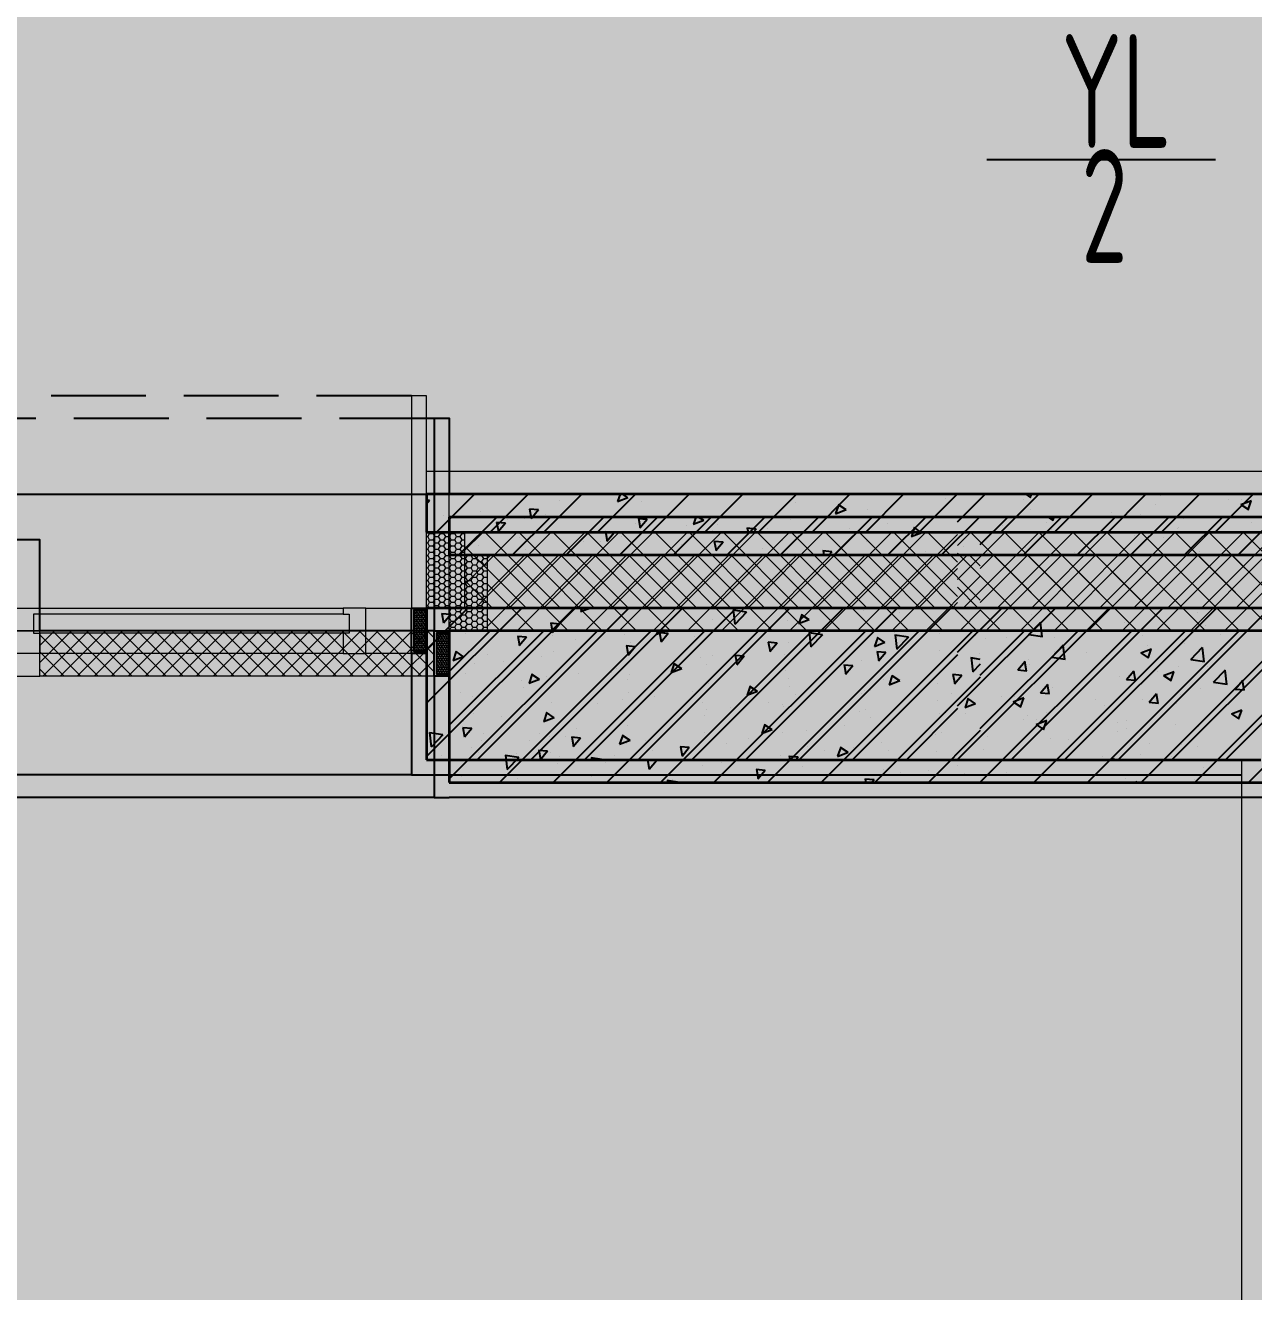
# Model space of a CAD drawing. Header units: inches. Extents: x 143994 to 247866, y 243815 to 272761.
# Drawn here: x 163197 to 164816, y 263074 to 264745 of the extents above; entities that cross this region are included whole.
import ezdxf

# ---------------------------------------------------------------- set-up
doc = ezdxf.new("R2010")
doc.units = ezdxf.units.IN
doc.header["$LTSCALE"] = 1000
doc.header["$MEASUREMENT"] = 0
doc.linetypes.add('DASH', pattern=[0.35, 0.25, -0.1])
doc.layers.get('DEFPOINTS').update_dxf_attribs({"color": 62})
for name, color, linetype in [('0-建筑1F', 127, 'Continuous'), ('0-建筑2F', 127, 'Continuous'), ('00雨水标注', 3, 'Continuous'), ('A-S-face(建筑粉刷线)', 136, 'Continuous'), ('A-Wall-Patn', 255, 'Continuous'), ('PUB_HATCH', 8, 'Continuous')]:
    doc.layers.add(name, color=color, linetype=linetype)
for name, color, linetype, lineweight in [('A-M-Stone', 11, 'Continuous', 15), ('A-Wall', 254, 'Continuous', 35), ('MQ-HZ幕墙绘制', 6, 'Continuous', 13), ('W-保温层', 8, 'Continuous', 13)]:
    doc.layers.add(name, color=color, linetype=linetype, lineweight=lineweight)
doc.styles.add('ECADI', font='hzs.shx', dxfattribs={"width": 0.7, "bigfont": 'hztxt.shx'})
pattern_1 = [(270, (1330.9525, 145.3926), (1.649778, -3e-16), [0.9525, -1.905]), (30, (1330.9525, 145.3926), (-0.824889, 1.4287496586), [0.9525, -1.905]), (330, (1330.9525, 144.4401), (0.824889, 1.4287496586), [0.9525, -1.905])]

# ---------------------------------------------------------------- blocks, each defined once
blk = doc.blocks.new('QWQW8EF')
at = {"layer": '00雨水标注'}
blk.add_line((645697.1, -497013.6), (645395.6, -497013.6), dxfattribs=at)
at = {"layer": '00雨水标注', "style": 'ECADI', "width": 0.7}
for s, p in [('YL', (645493.6, -496997.8)), ('2', (645520, -497149.5))]:
    blk.add_text(s, height=150, rotation=0, dxfattribs=at).set_placement(p)
blk = doc.blocks.new('144')
at = {"layer": 'MQ-HZ幕墙绘制'}
h = blk.add_hatch(dxfattribs=at)
h.set_pattern_fill('HONEY', color=127, scale=3)
h.set_pattern_definition([(0, (2666.5027, 381109.6554), (7.14375, 4.124445), [4.7625, -9.525]), (120, (2666.5027, 381109.6554), (-7.143749147, 4.124446478), [4.7625, -9.525]), (60, (2666.5027, 381109.6554), (8.53e-07, 8.248891478), [-9.525, 4.7625])])
h.paths.add_polyline_path([(644686.9, -376210.3), (644686.9, -376110.3), (644736.9, -376110.3), (644736.9, -376210.3)])
h = blk.add_hatch(dxfattribs=at)
h.set_pattern_fill('HEX', color=127, angle=-90, style=0)
h.set_pattern_definition(pattern_1)
h.paths.add_polyline_path([(644686.9, -376213.3), (644686.9, -376267.3), (644669.9, -376267.3), (644669.9, -376213.3)])
at = {"layer": 'A-M-Stone', "color": 127}
for p, q in [((645386.9, -376030.3), (644686.9, -376030.3)), ((646166.9, -376030.3), (645386.9, -376030.3))]:
    blk.add_line(p, q, dxfattribs=at)
at = {"layer": 'A-S-face(建筑粉刷线)', "color": 127}
for p, q in [((644686.9, -376430.3), (645386.9, -376430.3)), ((645386.9, -376430.3), (645761.9, -376430.3))]:
    blk.add_line(p, q, dxfattribs=at)
blk.add_lwpolyline([(644666.9, -376270.3), (644666.9, -376430.3), (644686.9, -376430.3)], dxfattribs=at)
at = {"layer": 'A-Wall', "color": 127}
for p, q in [((645386.9, -376060.3), (644686.9, -376060.3)), ((644686.9, -376060.3), (644686.9, -376110.3)), ((646136.9, -376060.3), (645386.9, -376060.3)), ((644686.9, -376110.3), (645386.9, -376110.3)), ((645386.9, -376110.3), (646086.9, -376110.3)), ((645386.9, -376210.3), (644686.9, -376210.3)), ((644686.9, -376210.3), (644686.9, -376410.3)), ((645986.9, -376210.3), (645386.9, -376210.3)), ((644686.9, -376410.3), (645386.9, -376410.3)), ((645386.9, -376410.3), (645786.9, -376410.3))]:
    blk.add_line(p, q, dxfattribs=at)
at = {"layer": 'MQ-HZ幕墙绘制', "color": 127}
for p, q in [((644666.9, -375930.3), (644666.9, -376210.3)), ((644686.9, -375930.3), (644666.9, -375930.3)), ((644686.9, -376210.3), (644686.9, -375930.3)), ((644146.9, -376210.3), (644176.9, -376210.3)), ((644176.9, -376210.3), (644576.9, -376210.3)), ((644176.9, -376210.3), (644176.9, -376218.3)), ((644606.9, -376210.3), (644576.9, -376210.3)), ((644576.9, -376210.3), (644576.9, -376218.3)), ((644606.9, -376210.3), (644666.9, -376210.3)), ((644606.9, -376270.3), (644606.9, -376210.3)), ((644606.9, -376270.3), (644606.9, -376210.3)), ((644666.9, -376210.3), (644666.9, -376270.3)), ((644666.9, -376210.3), (644686.9, -376210.3)), ((644176.9, -376218.3), (644168.9, -376218.3)), ((644168.9, -376218.3), (644168.9, -376243.3)), ((644576.9, -376218.3), (644176.9, -376218.3)), ((644576.9, -376218.3), (644584.9, -376218.3)), ((644584.9, -376218.3), (644584.9, -376243.3)), ((644168.9, -376243.3), (644176.9, -376243.3)), ((644576.9, -376243.3), (644176.9, -376243.3)), ((644176.9, -376243.3), (644176.9, -376270.3)), ((644584.9, -376243.3), (644576.9, -376243.3)), ((644576.9, -376243.3), (644576.9, -376270.3)), ((644176.9, -376270.3), (644146.9, -376270.3)), ((644576.9, -376270.3), (644176.9, -376270.3)), ((644576.9, -376270.3), (644606.9, -376270.3)), ((644666.9, -376270.3), (644606.9, -376270.3))]:
    blk.add_line(p, q, dxfattribs=at)
blk.add_lwpolyline([(644686.9, -376210.3), (644686.9, -376110.3), (644736.9, -376110.3), (644736.9, -376210.3)], close=True, dxfattribs=at)
at = {"layer": 'MQ-HZ幕墙绘制', "color": 127, "lineweight": -3}
blk.add_lwpolyline([(644666.9, -376270.3), (644666.9, -376210.3), (644683.9, -376210.3), (644683.9, -376210.3), (644686.9, -376210.3), (644686.9, -376213.3), (644669.9, -376213.3), (644669.9, -376267.3), (644686.9, -376267.3), (644686.9, -376270.3), (644683.9, -376270.3), (644683.9, -376270.3), (644666.9, -376270.3, -0.000051)], format="xyb", dxfattribs=at)
at = {"layer": 'PUB_HATCH', "color": 127, "linetype": 'DASH', "ltscale": 0.5}
blk.add_line((644666.9, -375930.3), (641156.9, -375930.3), dxfattribs=at)
at = {"layer": 'PUB_HATCH', "color": 127, "linetype": 'Continuous'}
for p, q in [((644750.1, -376060.3), (644700.1, -376110.3)), ((644820.8, -376060.3), (644770.8, -376110.3)), ((644891.5, -376060.3), (644841.5, -376110.3)), ((644962.3, -376060.3), (644912.3, -376110.3)), ((644952.4, -376064.9), (644938.4, -376070.3)), ((644941.9, -376060.3), (644938.7, -376069.8)), ((644952.4, -376064.9), (644945.6, -376060.3)), ((645033, -376060.3), (644983, -376110.3)), ((645103.7, -376060.3), (645053.7, -376110.3)), ((645174.4, -376060.3), (645124.4, -376110.3)), ((645245.1, -376060.3), (645195.1, -376110.3)), ((645315.8, -376060.3), (645265.8, -376110.3)), ((645386.5, -376060.3), (645336.5, -376110.3)), ((645386.9, -376096.5), (645423.2, -376060.3)), ((645443.9, -376110.3), (645493.9, -376060.3)), ((645476.8, -376060.3), (645482.9, -376064.5)), ((645482.7, -376065), (645484.2, -376060.3)), ((645514.6, -376110.3), (645564.6, -376060.3)), ((645585.3, -376110.3), (645635.3, -376060.3)), ((645654.6, -376062.5), (645654.6, -376062.5)), ((645656, -376110.3), (645706, -376060.3)), ((645726.7, -376110.3), (645776.7, -376060.3)), ((644690.9, -376068.4), (644686.9, -376068.1)), ((644690.9, -376068.4), (644686.9, -376073.2)), ((644834.4, -376081), (644822.4, -376079.9)), ((644822.7, -376079.4), (644825, -376092)), ((644834.4, -376081), (644824.7, -376092.5)), ((644861.9, -376068.3), (644861.9, -376068.3)), ((644969.9, -376069.8), (644969.9, -376069.8)), ((645173.4, -376071.3), (645173.4, -376071.3)), ((645239.9, -376080.9), (645225.9, -376086.3)), ((645230.2, -376073.7), (645226.2, -376085.8)), ((645239.9, -376080.9), (645229.9, -376074.2)), ((645268.1, -376080.2), (645268.1, -376080.2)), ((645370.7, -376066.1), (645370.7, -376066.1)), ((645474, -376067.1), (645474, -376067.1)), ((645483.3, -376080.3), (645483.3, -376080.3)), ((645648.3, -376074.2), (645648.3, -376074.2)), ((645698.3, -376067.7), (645698.3, -376067.7)), ((645744.4, -376067.2), (645744.4, -376067.2)), ((645760.4, -376073.8), (645774.4, -376068.4)), ((645760.4, -376073.8), (645770.4, -376080.5)), ((645761.4, -376067), (645761.4, -376067)), ((645770.1, -376081), (645774.1, -376068.9)), ((644709.8, -376087.8), (644709.8, -376087.8)), ((644758, -376083.3), (644758, -376083.3)), ((644793.5, -376093), (644793.5, -376093)), ((644816.6, -376092.3), (644816.6, -376092.3)), ((644843.6, -376086.4), (644843.6, -376086.4)), ((644923.3, -376096.8), (644923.3, -376096.8)), ((644977.8, -376093.5), (644965.9, -376092.5)), ((644966.2, -376092), (644968.5, -376104.5)), ((644977.8, -376093.5), (644968.2, -376105)), ((645056.7, -376091.3), (645056.7, -376091.3)), ((645167, -376093), (645167, -376093)), ((645521.9, -376090.9), (645521.9, -376090.9)), ((645590, -376084.8), (645590, -376084.8)), ((645627.8, -376087.2), (645627.8, -376087.2)), ((645696.8, -376089.3), (645696.8, -376089.3)), ((644717.7, -376103), (644717.7, -376103)), ((645030.1, -376101.3), (645030.1, -376101.3)), ((645063.2, -376108), (645063.2, -376108)), ((645121.3, -376106.1), (645109.3, -376105)), ((645109.6, -376104.5), (645110.7, -376110.3)), ((645121.3, -376106.1), (645117.8, -376110.3)), ((645136.8, -376105.8), (645136.8, -376105.8)), ((645245.1, -376105.5), (645245.1, -376105.5)), ((645295.2, -376098.9), (645295.2, -376098.9)), ((645396.1, -376107.4), (645396.1, -376107.4)), ((645446.2, -376100.8), (645446.2, -376100.8)), ((645511.1, -376107.2), (645511.1, -376107.2)), ((645676.5, -376105.8), (645676.5, -376105.8)), ((644883, -376210.3), (644686.9, -376406.3)), ((644812.3, -376210.3), (644686.9, -376335.6)), ((644741.5, -376210.3), (644686.9, -376264.9)), ((644953.7, -376210.3), (644753.7, -376410.3)), ((645024.4, -376210.3), (644824.4, -376410.3)), ((644902.9, -376210.3), (644889.8, -376215.3)), ((644891.6, -376210.3), (644890.1, -376214.8)), ((645095.1, -376210.3), (644895.1, -376410.3)), ((645165.8, -376210.3), (644965.8, -376410.3)), ((644990.5, -376211), (644990.5, -376211)), ((645236.5, -376210.3), (645036.5, -376410.3)), ((645108.8, -376215.7), (645091, -376213)), ((645091.3, -376212.6), (645093.5, -376231.6)), ((645307.2, -376210.3), (645107.2, -376410.3)), ((645377.9, -376210.3), (645177.9, -376410.3)), ((645203.8, -376212), (645203.8, -376212)), ((645263.2, -376213.4), (645263.2, -376213.4)), ((645386.9, -376268.7), (645445.3, -376210.3)), ((645386.9, -376339.4), (645516, -376210.3)), ((645386.9, -376410.1), (645586.7, -376210.3)), ((645457.4, -376410.3), (645657.4, -376210.3)), ((645528.1, -376410.3), (645728.1, -376210.3)), ((645598.8, -376410.3), (645798.8, -376210.3)), ((645669.6, -376410.3), (645869.6, -376210.3)), ((645740.3, -376410.3), (645940.3, -376210.3)), ((644718.7, -376218.9), (644706.7, -376217.8)), ((644707, -376217.3), (644709.3, -376229.9)), ((644718.7, -376218.9), (644709, -376230.4)), ((644753.1, -376216.5), (644753.1, -376216.5)), ((644783.2, -376221.3), (644783.2, -376221.3)), ((644862.1, -376231.4), (644850.2, -376230.4)), ((644850.5, -376229.9), (644852.8, -376242.4)), ((644862.1, -376231.4), (644852.5, -376242.9)), ((644864.6, -376227.5), (644864.6, -376227.5)), ((644940.4, -376217.6), (644940.4, -376217.6)), ((645064.4, -376225.2), (645064.4, -376225.2)), ((645108.8, -376215.7), (645093.2, -376231.9)), ((645162.2, -376226.2), (645162.2, -376226.2)), ((645191.2, -376226), (645177.2, -376231.3)), ((645181.6, -376218.8), (645177.5, -376230.8)), ((645191.2, -376226), (645181.3, -376219.3)), ((645310.6, -376216.5), (645310.6, -376216.5)), ((645393.6, -376220.3), (645393.6, -376220.3)), ((645481, -376245), (645496.6, -376228.8)), ((645484.1, -376218.6), (645484.1, -376218.6)), ((645498.5, -376248.1), (645496.3, -376229.1)), ((645500.3, -376224.8), (645500.3, -376224.8)), ((645601.3, -376217.1), (645601.3, -376217.1)), ((645607.1, -376229.3), (645607.1, -376229.3)), ((645653, -376222.2), (645653, -376222.2)), ((645703.1, -376215.6), (645703.1, -376215.6)), ((644738.3, -376244.2), (644738.3, -376244.2)), ((644947.8, -376245.2), (644947.8, -376245.2)), ((645005.6, -376244), (644993.6, -376242.9)), ((644993.9, -376242.4), (644996.3, -376255)), ((645005.6, -376244), (644996, -376255.5)), ((645058.3, -376241.2), (645058.3, -376241.2)), ((645322.2, -376248.8), (645304.4, -376246.1)), ((645304.7, -376245.7), (645306.9, -376264.7)), ((645316.3, -376240), (645316.3, -376240)), ((645481, -376245), (645498.8, -376247.8)), ((645484.6, -376237.1), (645484.6, -376237.1)), ((645526.7, -376238.8), (645526.7, -376238.8)), ((645713.9, -376233.8), (645713.9, -376233.8)), ((644688.3, -376250.7), (644688.3, -376250.7)), ((644831.1, -376265.3), (644831.1, -376265.3)), ((644955.6, -376255.3), (644955.6, -376255.3)), ((645149, -376256.5), (645137.1, -376255.5)), ((645137.4, -376255), (645139.7, -376267.5)), ((645149, -376256.5), (645139.4, -376268)), ((645139.9, -376263.2), (645139.9, -376263.2)), ((645190, -376256.6), (645190, -376256.6)), ((645322.2, -376248.8), (645306.6, -376265)), ((645400.9, -376255.4), (645400.9, -376255.4)), ((645450.9, -376248.8), (645450.9, -376248.8)), ((645628.5, -376269.3), (645642.5, -376263.9)), ((645638.1, -376276.5), (645642.2, -376264.4)), ((645686.5, -376257.4), (645686.5, -376257.4)), ((645694.5, -376278.1), (645710, -376261.9)), ((645712, -376281.2), (645709.7, -376262.3)), ((644735.7, -376274.5), (644721.7, -376279.8)), ((644726.1, -376267.2), (644722, -376279.3)), ((644735.7, -376274.5), (644725.8, -376267.7)), ((644854.6, -376268.1), (644854.6, -376268.1)), ((645064.2, -376273.2), (645064.2, -376273.2)), ((645386.9, -376272), (645248.6, -376410.3)), ((645260.8, -376280), (645260.8, -376280)), ((645292.5, -376269.1), (645280.5, -376268)), ((645280.8, -376267.5), (645283.2, -376280.1)), ((645292.5, -376269.1), (645282.9, -376280.6)), ((645363.5, -376265.9), (645363.5, -376265.9)), ((645466.2, -376292), (645475.9, -376280.5)), ((645477.9, -376293.6), (645475.6, -376281)), ((645582.7, -376272.4), (645582.7, -376272.4)), ((645628.5, -376269.3), (645638.4, -376276)), ((645694.5, -376278.1), (645712.3, -376280.9)), ((644714.5, -376285.3), (644714.5, -376285.3)), ((644737.8, -376296.1), (644737.8, -376296.1)), ((644750.7, -376283.1), (644750.7, -376283.1)), ((644887.8, -376296.4), (644887.8, -376296.4)), ((644937.8, -376289.8), (644937.8, -376289.8)), ((645023.2, -376290.5), (645009.2, -376295.8)), ((645013.5, -376283.3), (645009.5, -376295.3)), ((645023.2, -376290.5), (645013.2, -376283.8)), ((645159.7, -376292.8), (645159.7, -376292.8)), ((645466.2, -376292), (645478.2, -376293.1)), ((645481.6, -376285.2), (645481.6, -376285.2)), ((645609.7, -376304.6), (645619.3, -376293.1)), ((645621.4, -376306.1), (645619.1, -376293.6)), ((645650.4, -376294.5), (645650.4, -376294.5)), ((645677.7, -376287.1), (645677.7, -376287.1)), ((645726.2, -376284.5), (645726.2, -376284.5)), ((644812, -376306.4), (644812, -376306.4)), ((644844.6, -376300.7), (644844.6, -376300.7)), ((644951.3, -376305.2), (644951.3, -376305.2)), ((645055.9, -376307.8), (645055.9, -376307.8)), ((645058.1, -376309.7), (645058.1, -376309.7)), ((645164.9, -376314.2), (645164.9, -376314.2)), ((645289.4, -376304.5), (645289.4, -376304.5)), ((645310.6, -376306.5), (645296.6, -376311.9)), ((645300.9, -376299.3), (645296.9, -376311.4)), ((645310.6, -376306.5), (645300.6, -376299.8)), ((645339.4, -376308.9), (645339.4, -376308.9)), ((645561, -376307.1), (645561, -376307.1)), ((645600.4, -376301.1), (645600.4, -376301.1)), ((645609.7, -376304.6), (645621.7, -376305.6)), ((645753.1, -376317.1), (645762.8, -376305.6)), ((645764.8, -376318.7), (645762.5, -376306.1)), ((644953.2, -376321.8), (644953.2, -376321.8)), ((645172.8, -376324.5), (645172.8, -376324.5)), ((645263.7, -376318.9), (645263.7, -376318.9)), ((645271.6, -376318.7), (645271.6, -376318.7)), ((645378.4, -376323.2), (645378.4, -376323.2)), ((645398.3, -376327.7), (645398.3, -376327.7)), ((645444.4, -376327.2), (645444.4, -376327.2)), ((645460.4, -376333.8), (645474.4, -376328.4)), ((645461.4, -376327), (645461.4, -376327)), ((645470.1, -376341), (645474.1, -376328.9)), ((645474.1, -376317.7), (645474.1, -376317.7)), ((645568.2, -376331.5), (645568.2, -376331.5)), ((645684.1, -376324), (645684.1, -376324)), ((645753.1, -376317.1), (645765.1, -376318.2)), ((644845.5, -376347.8), (644841.4, -376359.9)), ((644855.1, -376355), (644845.2, -376348.3)), ((644852.2, -376334.6), (644852.2, -376334.6)), ((645056.1, -376344.5), (645056.1, -376344.5)), ((645087.3, -376342.1), (645087.3, -376342.1)), ((645137.4, -376335.5), (645137.4, -376335.5)), ((645258.3, -376346.5), (645258.3, -376346.5)), ((645386.9, -376342.7), (645319.4, -376410.3)), ((645361, -376332.4), (645361, -376332.4)), ((645460.4, -376333.8), (645470.4, -376340.5)), ((645580.2, -376338.9), (645580.2, -376338.9)), ((645674.9, -376336), (645674.9, -376336)), ((645747.9, -376349.8), (645761.9, -376344.4)), ((645757.5, -376357), (645761.6, -376344.9)), ((644748.3, -376349.6), (644748.3, -376349.6)), ((644855.1, -376355), (644841.1, -376360.4)), ((644939.5, -376364.6), (644939.5, -376364.6)), ((645011.5, -376352.1), (645011.5, -376352.1)), ((645132.9, -376363.8), (645128.8, -376375.9)), ((645142.5, -376371), (645132.6, -376364.3)), ((645157.3, -376359.3), (645157.3, -376359.3)), ((645396.8, -376349.3), (645396.8, -376349.3)), ((645479.2, -376351.8), (645479.2, -376351.8)), ((645503.6, -376353.8), (645503.6, -376353.8)), ((645610.3, -376358.3), (645610.3, -376358.3)), ((645673.6, -376363.4), (645673.6, -376363.4)), ((645717.1, -376362.9), (645717.1, -376362.9)), ((645747.9, -376349.8), (645757.8, -376356.5)), ((644708.4, -376377.4), (644690.6, -376374.7)), ((644690.9, -376374.3), (644693.1, -376393.3)), ((644708.4, -376377.4), (644692.8, -376393.7)), ((644746.4, -376369.3), (644734.5, -376368.3)), ((644734.8, -376367.8), (644737.1, -376380.3)), ((644746.4, -376369.3), (644736.8, -376380.8)), ((644762.6, -376375.5), (644762.6, -376375.5)), ((644835.2, -376375.3), (644835.2, -376375.3)), ((644869.4, -376380), (644869.4, -376380)), ((644889.9, -376381.9), (644877.9, -376380.8)), ((644878.2, -376380.3), (644880.5, -376392.9)), ((644889.9, -376381.9), (644880.3, -376393.4)), ((644885.2, -376368.7), (644885.2, -376368.7)), ((645053.4, -376374.3), (645053.4, -376374.3)), ((645142.5, -376371), (645128.5, -376376.4)), ((645336.9, -376381.2), (645336.9, -376381.2)), ((645365.8, -376374.5), (645365.8, -376374.5)), ((645547.8, -376379.9), (645547.8, -376379.9)), ((645597.8, -376373.3), (645597.8, -376373.3)), ((644698, -376397.8), (644698, -376397.8)), ((644759.4, -376385.3), (644759.4, -376385.3)), ((644822.9, -376384.6), (644822.9, -376384.6)), ((644950.7, -376388.4), (644950.7, -376388.4)), ((644976.1, -376384.5), (644976.1, -376384.5)), ((645033.3, -376394.4), (645021.4, -376393.4)), ((645021.7, -376392.9), (645024, -376405.4)), ((645033.3, -376394.4), (645023.7, -376405.9)), ((645082.9, -376389), (645082.9, -376389)), ((645189.7, -376393.5), (645189.7, -376393.5)), ((645211.1, -376397.8), (645211.1, -376397.8)), ((645249.2, -376394.5), (645249.2, -376394.5)), ((645286.8, -376387.8), (645286.8, -376387.8)), ((645296.4, -376398), (645296.4, -376398)), ((645421.5, -376396.6), (645421.5, -376396.6)), ((645681.7, -376390.5), (645681.7, -376390.5)), ((644706.2, -376404.6), (644706.2, -376404.6)), ((644804.8, -376402.3), (644804.8, -376402.3)), ((644849.7, -376401.2), (644849.7, -376401.2)), ((644920.2, -376410.3), (644904, -376407.8)), ((644904.3, -376407.4), (644904.7, -376410.3)), ((644911.6, -376406.8), (644911.6, -376406.8)), ((645176.8, -376407), (645164.8, -376405.9)), ((645165.1, -376405.4), (645166, -376410.3)), ((645176.8, -376407), (645174, -376410.3)), ((645358.6, -376399), (645358.6, -376399)), ((645577.8, -376405.5), (645577.8, -376405.5)), ((645590.2, -376410.3), (645593.8, -376408.9)), ((645593.2, -376410.3), (645593.5, -376409.4)), ((645669.4, -376406.4), (645669.4, -376406.4))]:
    blk.add_line(p, q, dxfattribs=at)
at = {"layer": 'PUB_HATCH', "color": 127}
blk.add_line((644666.9, -376430.3), (641156.9, -376430.3), dxfattribs=at)
at = {"layer": 'W-保温层', "color": 127, "linetype": 'Continuous'}
for p, q in [((644806.2, -376110.3), (644736.9, -376179.5)), ((644761.3, -376110.3), (644736.9, -376134.6)), ((644851.1, -376110.3), (644751.1, -376210.3)), ((644763.5, -376110.3), (644863.5, -376210.3)), ((644896, -376110.3), (644796, -376210.3)), ((644808.4, -376110.3), (644908.4, -376210.3)), ((644940.9, -376110.3), (644840.9, -376210.3)), ((644853.3, -376110.3), (644953.3, -376210.3)), ((644985.8, -376110.3), (644885.8, -376210.3)), ((644898.2, -376110.3), (644998.2, -376210.3)), ((645030.7, -376110.3), (644930.7, -376210.3)), ((644943.1, -376110.3), (645043.1, -376210.3)), ((645075.6, -376110.3), (644975.6, -376210.3)), ((644988, -376110.3), (645088, -376210.3)), ((645120.5, -376110.3), (645020.5, -376210.3)), ((645032.9, -376110.3), (645132.9, -376210.3)), ((645165.4, -376110.3), (645065.4, -376210.3)), ((645077.8, -376110.3), (645177.8, -376210.3)), ((645210.3, -376110.3), (645110.3, -376210.3)), ((645122.7, -376110.3), (645222.7, -376210.3)), ((645255.2, -376110.3), (645155.2, -376210.3)), ((645167.6, -376110.3), (645267.6, -376210.3)), ((645300.1, -376110.3), (645200.1, -376210.3)), ((645212.5, -376110.3), (645312.5, -376210.3)), ((645345, -376110.3), (645245, -376210.3)), ((645257.4, -376110.3), (645357.4, -376210.3)), ((645386.9, -376113.3), (645289.9, -376210.3)), ((645302.3, -376110.3), (645386.9, -376194.9)), ((645347.2, -376110.3), (645386.9, -376150)), ((645386.9, -376127.9), (645404.6, -376110.3)), ((645386.9, -376172.8), (645449.5, -376110.3)), ((645394.4, -376210.3), (645494.4, -376110.3)), ((645504.1, -376210.3), (645404.1, -376110.3)), ((645439.3, -376210.3), (645539.3, -376110.3)), ((645549, -376210.3), (645449, -376110.3)), ((645484.2, -376210.3), (645584.2, -376110.3)), ((645593.9, -376210.3), (645493.9, -376110.3)), ((645529.1, -376210.3), (645629.1, -376110.3)), ((645638.8, -376210.3), (645538.8, -376110.3)), ((645574, -376210.3), (645674, -376110.3)), ((645683.7, -376210.3), (645583.7, -376110.3)), ((645618.9, -376210.3), (645718.9, -376110.3)), ((645728.6, -376210.3), (645628.6, -376110.3)), ((645663.8, -376210.3), (645763.8, -376110.3)), ((645773.5, -376210.3), (645673.5, -376110.3)), ((645708.7, -376210.3), (645808.7, -376110.3)), ((645818.4, -376210.3), (645718.4, -376110.3)), ((645753.6, -376210.3), (645853.6, -376110.3)), ((645863.3, -376210.3), (645763.3, -376110.3)), ((644736.9, -376128.6), (644818.6, -376210.3)), ((645459.2, -376210.3), (645386.9, -376138)), ((645386.9, -376158.2), (645334.8, -376210.3)), ((644736.9, -376173.5), (644773.7, -376210.3)), ((645414.3, -376210.3), (645386.9, -376182.9)), ((645386.9, -376203.1), (645379.7, -376210.3))]:
    blk.add_line(p, q, dxfattribs=at)
at = {"layer": 'W-保温层', "color": 127}
blk.add_line((645761.9, -387950.3), (645761.9, -376410.3), dxfattribs=at)
blk = doc.blocks.new('1442323')
at = {"layer": 'MQ-HZ幕墙绘制'}
h = blk.add_hatch(dxfattribs=at)
h.set_pattern_fill('HONEY', color=127, scale=3)
h.set_pattern_definition([(0, (2666.5027, 381109.6554), (7.14375, 4.124445), [4.7625, -9.525]), (120, (2666.5027, 381109.6554), (-7.143749147, 4.124446478), [4.7625, -9.525]), (60, (2666.5027, 381109.6554), (8.53e-07, 8.248891478), [-9.525, 4.7625])])
h.paths.add_polyline_path([(686736.9, -376299.3), (686736.9, -376199.3), (686786.9, -376199.3), (686786.9, -376299.3)])
h = blk.add_hatch(dxfattribs=at)
h.set_pattern_fill('HEX', color=127, angle=-90, style=0)
h.set_pattern_definition(pattern_1)
h.paths.add_polyline_path([(686736.9, -376302.3), (686736.9, -376356.3), (686719.9, -376356.3), (686719.9, -376302.3)])
at = {"layer": 'A-M-Stone', "color": 127}
for p, q in [((687436.9, -376119.3), (686736.9, -376119.3)), ((688216.9, -376119.3), (687436.9, -376119.3))]:
    blk.add_line(p, q, dxfattribs=at)
at = {"layer": 'A-S-face(建筑粉刷线)', "color": 127}
for p, q in [((687436.9, -376519.3), (686736.9, -376519.3)), ((687811.9, -376519.3), (687436.9, -376519.3))]:
    blk.add_line(p, q, dxfattribs=at)
blk.add_lwpolyline([(686716.9, -376359.3), (686716.9, -376519.3), (686736.9, -376519.3)], dxfattribs=at)
at = {"layer": 'A-Wall', "color": 127}
for p, q in [((687436.9, -376149.3), (686736.9, -376149.3)), ((686736.9, -376149.3), (686736.9, -376199.3)), ((688186.9, -376149.3), (687436.9, -376149.3)), ((686736.9, -376199.3), (687436.9, -376199.3)), ((687436.9, -376199.3), (688136.9, -376199.3)), ((687436.9, -376299.3), (686736.9, -376299.3)), ((686736.9, -376299.3), (686736.9, -376499.3)), ((688036.9, -376299.3), (687436.9, -376299.3)), ((686736.9, -376499.3), (687436.9, -376499.3)), ((687436.9, -376499.3), (687836.9, -376499.3))]:
    blk.add_line(p, q, dxfattribs=at)
at = {"layer": 'MQ-HZ幕墙绘制', "color": 127}
for p, q in [((686716.9, -376019.3), (686716.9, -376299.3)), ((686736.9, -376019.3), (686716.9, -376019.3)), ((686736.9, -376299.3), (686736.9, -376019.3)), ((686196.9, -376179.3), (686136.9, -376179.3)), ((686196.9, -376299.3), (686196.9, -376179.3)), ((686136.9, -376299.3), (686196.9, -376299.3)), ((686196.9, -376299.3), (686136.9, -376299.3)), ((686196.9, -376299.3), (686716.9, -376299.3)), ((686196.9, -376359.3), (686196.9, -376299.3)), ((686196.9, -376359.3), (686196.9, -376299.3)), ((686716.9, -376299.3), (686716.9, -376359.3)), ((686716.9, -376299.3), (686736.9, -376299.3)), ((686136.9, -376359.3), (686196.9, -376359.3)), ((686716.9, -376359.3), (686196.9, -376359.3))]:
    blk.add_line(p, q, dxfattribs=at)
at = {"layer": 'MQ-HZ幕墙绘制', "color": 127, "linetype": 'Continuous'}
for p, q in [((686196.9, -376318.7), (686216.3, -376299.3)), ((686196.9, -376341.1), (686238.8, -376299.3)), ((686251.3, -376359.3), (686196.9, -376304.9)), ((686201.2, -376359.3), (686261.2, -376299.3)), ((686273.8, -376359.3), (686213.8, -376299.3)), ((686223.7, -376359.3), (686283.7, -376299.3)), ((686296.2, -376359.3), (686236.2, -376299.3)), ((686246.1, -376359.3), (686306.1, -376299.3)), ((686318.7, -376359.3), (686258.7, -376299.3)), ((686268.6, -376359.3), (686328.6, -376299.3)), ((686341.1, -376359.3), (686281.1, -376299.3)), ((686291, -376359.3), (686351, -376299.3)), ((686363.6, -376359.3), (686303.6, -376299.3)), ((686313.5, -376359.3), (686373.5, -376299.3)), ((686386, -376359.3), (686326, -376299.3)), ((686335.9, -376359.3), (686395.9, -376299.3)), ((686408.5, -376359.3), (686348.5, -376299.3)), ((686358.4, -376359.3), (686418.4, -376299.3)), ((686430.9, -376359.3), (686370.9, -376299.3)), ((686380.8, -376359.3), (686440.8, -376299.3)), ((686453.4, -376359.3), (686393.4, -376299.3)), ((686403.3, -376359.3), (686463.3, -376299.3)), ((686475.8, -376359.3), (686415.8, -376299.3)), ((686425.7, -376359.3), (686485.7, -376299.3)), ((686498.3, -376359.3), (686438.3, -376299.3)), ((686448.2, -376359.3), (686508.2, -376299.3)), ((686520.7, -376359.3), (686460.7, -376299.3)), ((686470.6, -376359.3), (686530.6, -376299.3)), ((686543.2, -376359.3), (686483.2, -376299.3)), ((686493.1, -376359.3), (686553.1, -376299.3)), ((686565.7, -376359.3), (686505.7, -376299.3)), ((686515.5, -376359.3), (686575.5, -376299.3)), ((686588.1, -376359.3), (686528.1, -376299.3)), ((686538, -376359.3), (686598, -376299.3)), ((686610.6, -376359.3), (686550.6, -376299.3)), ((686560.4, -376359.3), (686620.4, -376299.3)), ((686633, -376359.3), (686573, -376299.3)), ((686582.9, -376359.3), (686642.9, -376299.3)), ((686655.5, -376359.3), (686595.5, -376299.3)), ((686605.3, -376359.3), (686665.3, -376299.3)), ((686677.9, -376359.3), (686617.9, -376299.3)), ((686627.8, -376359.3), (686687.8, -376299.3)), ((686700.4, -376359.3), (686640.4, -376299.3)), ((686650.2, -376359.3), (686710.2, -376299.3)), ((686716.9, -376353.4), (686662.8, -376299.3)), ((686672.7, -376359.3), (686716.9, -376315.1)), ((686716.9, -376331), (686685.3, -376299.3)), ((686716.9, -376308.5), (686707.7, -376299.3)), ((686228.9, -376359.3), (686196.9, -376327.3)), ((686695.1, -376359.3), (686716.9, -376337.5)), ((686206.4, -376359.3), (686196.9, -376349.8))]:
    blk.add_line(p, q, dxfattribs=at)
at = {"layer": 'MQ-HZ幕墙绘制', "color": 127}
blk.add_lwpolyline([(686736.9, -376299.3), (686736.9, -376199.3), (686786.9, -376199.3), (686786.9, -376299.3)], close=True, dxfattribs=at)
at = {"layer": 'MQ-HZ幕墙绘制', "color": 127, "lineweight": -3}
blk.add_lwpolyline([(686716.9, -376359.3), (686716.9, -376299.3), (686733.9, -376299.3), (686733.9, -376299.3), (686736.9, -376299.3), (686736.9, -376302.3), (686719.9, -376302.3), (686719.9, -376356.3), (686736.9, -376356.3), (686736.9, -376359.3), (686733.9, -376359.3), (686733.9, -376359.3), (686716.9, -376359.3, -0.000051)], format="xyb", dxfattribs=at)
at = {"layer": 'PUB_HATCH', "color": 127, "linetype": 'DASH', "ltscale": 0.5}
blk.add_line((686716.9, -376019.3), (684336.9, -376019.3), dxfattribs=at)
at = {"layer": 'PUB_HATCH', "color": 127, "linetype": 'Continuous'}
for p, q in [((686799.4, -376149.3), (686749.4, -376199.3)), ((686810.9, -376157.5), (686799, -376156.4)), ((686799.3, -376155.9), (686801.6, -376168.5)), ((686810.9, -376157.5), (686801.3, -376169)), ((686870.1, -376149.3), (686820.1, -376199.3)), ((686940.8, -376149.3), (686890.8, -376199.3)), ((687011.5, -376149.3), (686961.5, -376199.3)), ((686981.9, -376157.4), (686981.9, -376157.4)), ((687082.3, -376149.3), (687032.3, -376199.3)), ((687072.4, -376153.9), (687058.4, -376159.3)), ((687061.9, -376149.3), (687058.7, -376158.8)), ((687072.4, -376153.9), (687065.6, -376149.3)), ((687089.9, -376158.8), (687089.9, -376158.8)), ((687153, -376149.3), (687103, -376199.3)), ((687223.7, -376149.3), (687173.7, -376199.3)), ((687294.4, -376149.3), (687244.4, -376199.3)), ((687293.4, -376160.3), (687293.4, -376160.3)), ((687365.1, -376149.3), (687315.1, -376199.3)), ((687350.2, -376162.8), (687346.2, -376174.8)), ((687359.9, -376170), (687349.9, -376163.3)), ((687435.8, -376149.3), (687385.8, -376199.3)), ((687436.9, -376185.5), (687473.2, -376149.3)), ((687493.9, -376199.3), (687543.9, -376149.3)), ((687524, -376156.1), (687524, -376156.1)), ((687526.8, -376149.3), (687532.9, -376153.5)), ((687532.7, -376154), (687534.2, -376149.3)), ((687564.6, -376199.3), (687614.6, -376149.3)), ((687635.3, -376199.3), (687685.3, -376149.3)), ((687698.3, -376163.3), (687698.3, -376163.3)), ((687704.6, -376151.5), (687704.6, -376151.5)), ((687706, -376199.3), (687756, -376149.3)), ((687748.3, -376156.7), (687748.3, -376156.7)), ((687776.7, -376199.3), (687826.7, -376149.3)), ((687794.4, -376156.2), (687794.4, -376156.2)), ((686829.8, -376176.8), (686829.8, -376176.8)), ((686878, -376172.3), (686878, -376172.3)), ((686936.6, -376181.3), (686936.6, -376181.3)), ((686954.4, -376170), (686942.4, -376169)), ((686942.7, -376168.5), (686945, -376181)), ((686954.4, -376170), (686944.7, -376181.5)), ((686963.6, -376175.4), (686963.6, -376175.4)), ((687097.8, -376182.6), (687085.9, -376181.5)), ((687086.2, -376181), (687088.5, -376193.6)), ((687176.7, -376180.3), (687176.7, -376180.3)), ((687359.9, -376170), (687345.9, -376175.3)), ((687388.1, -376169.2), (687388.1, -376169.2)), ((687533.3, -376169.3), (687533.3, -376169.3)), ((687571.9, -376179.9), (687571.9, -376179.9)), ((687640, -376173.8), (687640, -376173.8)), ((687677.8, -376176.2), (687677.8, -376176.2)), ((687746.8, -376178.4), (687746.8, -376178.4)), ((686775.3, -376186.4), (686775.3, -376186.4)), ((686837.7, -376192), (686837.7, -376192)), ((686913.5, -376182), (686913.5, -376182)), ((687043.3, -376185.8), (687043.3, -376185.8)), ((687097.8, -376182.6), (687088.2, -376194.1)), ((687150.1, -376190.3), (687150.1, -376190.3)), ((687183.2, -376197), (687183.2, -376197)), ((687241.3, -376195.1), (687229.3, -376194.1)), ((687229.6, -376193.6), (687230.7, -376199.3)), ((687241.3, -376195.1), (687237.8, -376199.3)), ((687256.8, -376194.8), (687256.8, -376194.8)), ((687287, -376182), (687287, -376182)), ((687365.1, -376194.5), (687365.1, -376194.5)), ((687415.2, -376187.9), (687415.2, -376187.9)), ((687446.1, -376196.5), (687446.1, -376196.5)), ((687496.2, -376189.9), (687496.2, -376189.9)), ((687561.1, -376196.2), (687561.1, -376196.2)), ((687726.5, -376194.9), (687726.5, -376194.9)), ((686932.3, -376299.3), (686736.9, -376494.6)), ((686861.5, -376299.3), (686736.9, -376423.9)), ((686790.8, -376299.3), (686736.9, -376353.2)), ((687003, -376299.3), (686803, -376499.3)), ((686838.7, -376307.9), (686826.7, -376306.9)), ((686827, -376306.4), (686829.3, -376318.9)), ((686838.7, -376307.9), (686829, -376319.4)), ((686873.1, -376305.5), (686873.1, -376305.5)), ((687073.7, -376299.3), (686873.7, -376499.3)), ((686903.2, -376310.4), (686903.2, -376310.4)), ((687144.4, -376299.3), (686944.4, -376499.3)), ((687022.9, -376299.3), (687009.8, -376304.4)), ((687011.6, -376299.3), (687010.1, -376303.9)), ((687215.1, -376299.3), (687015.1, -376499.3)), ((687060.4, -376306.6), (687060.4, -376306.6)), ((687285.8, -376299.3), (687085.8, -376499.3)), ((687110.5, -376300), (687110.5, -376300)), ((687356.5, -376299.3), (687156.5, -376499.3)), ((687184.4, -376314.2), (687184.4, -376314.2)), ((687228.8, -376304.7), (687211, -376302)), ((687211.3, -376301.6), (687213.5, -376320.6)), ((687228.8, -376304.7), (687213.2, -376321)), ((687427.2, -376299.3), (687227.2, -376499.3)), ((687282.2, -376315.2), (687282.2, -376315.2)), ((687311.2, -376315), (687297.2, -376320.4)), ((687301.6, -376307.8), (687297.5, -376319.9)), ((687311.2, -376315), (687301.3, -376308.3)), ((687323.8, -376301), (687323.8, -376301)), ((687383.2, -376302.4), (687383.2, -376302.4)), ((687430.6, -376305.5), (687430.6, -376305.5)), ((687436.9, -376357.7), (687495.3, -376299.3)), ((687436.9, -376428.4), (687566, -376299.3)), ((687436.9, -376499.1), (687636.7, -376299.3)), ((687443.6, -376309.3), (687443.6, -376309.3)), ((687507.4, -376499.3), (687707.4, -376299.3)), ((687534.1, -376307.6), (687534.1, -376307.6)), ((687550.3, -376313.8), (687550.3, -376313.8)), ((687578.1, -376499.3), (687778.1, -376299.3)), ((687648.8, -376499.3), (687848.8, -376299.3)), ((687651.3, -376306.2), (687651.3, -376306.2)), ((687703, -376311.2), (687703, -376311.2)), ((687719.6, -376499.3), (687919.6, -376299.3)), ((687753.1, -376304.6), (687753.1, -376304.6)), ((687790.3, -376499.3), (687990.3, -376299.3)), ((686770.5, -376319.6), (686770.5, -376319.6)), ((686786.6, -376330.4), (686786.6, -376330.4)), ((686982.1, -376320.5), (686970.2, -376319.4)), ((686970.5, -376318.9), (686972.8, -376331.4)), ((686982.1, -376320.5), (686972.5, -376331.9)), ((686984.6, -376316.6), (686984.6, -376316.6)), ((687125.6, -376333), (687113.6, -376332)), ((687113.9, -376331.5), (687116.3, -376344)), ((687178.3, -376330.2), (687178.3, -376330.2)), ((687436.3, -376329.1), (687436.3, -376329.1)), ((687531, -376334.1), (687546.6, -376317.8)), ((687534.6, -376326.2), (687534.6, -376326.2)), ((687548.5, -376337.2), (687546.3, -376318.2)), ((687576.7, -376327.8), (687576.7, -376327.8)), ((687657.1, -376318.3), (687657.1, -376318.3)), ((687763.9, -376322.8), (687763.9, -376322.8)), ((686808.3, -376339.8), (686808.3, -376339.8)), ((686858.3, -376333.2), (686858.3, -376333.2)), ((687067.8, -376334.3), (687067.8, -376334.3)), ((687075.6, -376344.3), (687075.6, -376344.3)), ((687125.6, -376333), (687116, -376344.5)), ((687269, -376345.6), (687257.1, -376344.5)), ((687257.4, -376344), (687259.7, -376356.5)), ((687269, -376345.6), (687259.4, -376357)), ((687310, -376345.7), (687310, -376345.7)), ((687436.9, -376337), (687424.4, -376335.1)), ((687424.7, -376334.7), (687426.9, -376353.7)), ((687436.9, -376343.3), (687426.6, -376354.1)), ((687450.9, -376344.4), (687450.9, -376344.4)), ((687500.9, -376337.8), (687500.9, -376337.8)), ((687531, -376334.1), (687548.8, -376336.8)), ((687736.5, -376346.4), (687736.5, -376346.4)), ((686855.7, -376363.5), (686841.7, -376368.9)), ((686846.1, -376356.3), (686842, -376368.4)), ((686855.7, -376363.5), (686845.8, -376356.8)), ((686951.1, -376354.3), (686951.1, -376354.3)), ((686974.6, -376357.1), (686974.6, -376357.1)), ((687184.2, -376362.2), (687184.2, -376362.2)), ((687259.9, -376352.3), (687259.9, -376352.3)), ((687436.9, -376360.3), (687297.9, -376499.3)), ((687412.5, -376358.1), (687400.5, -376357.1)), ((687400.8, -376356.6), (687403.2, -376369.1)), ((687412.5, -376358.1), (687402.9, -376369.6)), ((687632.7, -376361.4), (687632.7, -376361.4)), ((687678.5, -376358.3), (687692.5, -376352.9)), ((687678.5, -376358.3), (687688.4, -376365)), ((687688.1, -376365.5), (687692.2, -376353.4)), ((687744.5, -376367.2), (687760, -376350.9)), ((687762, -376370.3), (687759.7, -376351.3)), ((686751.1, -376380.7), (686751.1, -376380.7)), ((686834.5, -376374.3), (686834.5, -376374.3)), ((686870.7, -376372.1), (686870.7, -376372.1)), ((687057.8, -376378.9), (687057.8, -376378.9)), ((687143.2, -376379.5), (687129.2, -376384.9)), ((687133.5, -376372.3), (687129.5, -376384.4)), ((687143.2, -376379.5), (687133.2, -376372.8)), ((687279.7, -376381.8), (687279.7, -376381.8)), ((687380.8, -376369), (687380.8, -376369)), ((687516.2, -376381), (687525.9, -376369.6)), ((687516.2, -376381), (687528.2, -376382.1)), ((687527.9, -376382.6), (687525.6, -376370.1)), ((687531.6, -376374.2), (687531.6, -376374.2)), ((687659.7, -376393.6), (687669.3, -376382.1)), ((687727.7, -376376.1), (687727.7, -376376.1)), ((687744.5, -376367.2), (687762.3, -376369.9)), ((687776.2, -376373.5), (687776.2, -376373.5)), ((686768, -376386.2), (686768, -376386.2)), ((686857.8, -376385.2), (686857.8, -376385.2)), ((686932, -376395.4), (686932, -376395.4)), ((686964.6, -376389.7), (686964.6, -376389.7)), ((687007.8, -376385.5), (687007.8, -376385.5)), ((687071.3, -376394.2), (687071.3, -376394.2)), ((687175.9, -376396.8), (687175.9, -376396.8)), ((687178.1, -376398.7), (687178.1, -376398.7)), ((687409.4, -376393.5), (687409.4, -376393.5)), ((687430.6, -376395.5), (687416.6, -376400.9)), ((687420.9, -376388.3), (687416.9, -376400.4)), ((687430.6, -376395.5), (687420.6, -376388.8)), ((687611, -376396.2), (687611, -376396.2)), ((687650.4, -376390.1), (687650.4, -376390.1)), ((687659.7, -376393.6), (687671.7, -376394.6)), ((687671.4, -376395.1), (687669.1, -376382.6)), ((687700.4, -376383.5), (687700.4, -376383.5)), ((686805.7, -376412.1), (686805.7, -376412.1)), ((687073.2, -376410.9), (687073.2, -376410.9)), ((687284.9, -376403.2), (687284.9, -376403.2)), ((687292.8, -376413.6), (687292.8, -376413.6)), ((687383.7, -376407.9), (687383.7, -376407.9)), ((687391.6, -376407.7), (687391.6, -376407.7)), ((687524.1, -376406.7), (687524.1, -376406.7)), ((687734.1, -376413), (687734.1, -376413)), ((686755.7, -376418.7), (686755.7, -376418.7)), ((686972.2, -376423.7), (686972.2, -376423.7)), ((687207.3, -376431.2), (687207.3, -376431.2)), ((687257.4, -376424.6), (687257.4, -376424.6)), ((687436.9, -376431), (687368.6, -376499.3)), ((687448.3, -376416.7), (687448.3, -376416.7)), ((687494.4, -376416.2), (687494.4, -376416.2)), ((687510.4, -376422.8), (687524.4, -376417.4)), ((687510.4, -376422.8), (687520.4, -376429.5)), ((687511.4, -376416), (687511.4, -376416)), ((687520.1, -376430), (687524.1, -376417.9)), ((687618.2, -376420.5), (687618.2, -376420.5)), ((687630.2, -376428), (687630.2, -376428)), ((687724.9, -376425), (687724.9, -376425)), ((686868.3, -376438.7), (686868.3, -376438.7)), ((686975.1, -376444), (686961.1, -376449.4)), ((686965.5, -376436.8), (686961.4, -376448.9)), ((686975.1, -376444), (686965.2, -376437.3)), ((687131.5, -376441.1), (687131.5, -376441.1)), ((687176.1, -376433.6), (687176.1, -376433.6)), ((687277.3, -376448.4), (687277.3, -376448.4)), ((687378.3, -376435.6), (687378.3, -376435.6)), ((687446.8, -376438.4), (687446.8, -376438.4)), ((687529.2, -376440.8), (687529.2, -376440.8)), ((687553.6, -376442.9), (687553.6, -376442.9)), ((687660.3, -376447.4), (687660.3, -376447.4)), ((686765.6, -376452.7), (686765.6, -376452.7)), ((686775.9, -376460), (686775.9, -376460)), ((686828.4, -376466.5), (686810.6, -376463.7)), ((686810.9, -376463.3), (686813.1, -376482.3)), ((686866.4, -376458.3), (686854.5, -376457.3)), ((686854.8, -376456.8), (686857.1, -376469.3)), ((686866.4, -376458.3), (686856.8, -376469.8)), ((686882.6, -376464.5), (686882.6, -376464.5)), ((686955.2, -376464.3), (686955.2, -376464.3)), ((687005.2, -376457.8), (687005.2, -376457.8)), ((687059.5, -376453.6), (687059.5, -376453.6)), ((687173.4, -376463.4), (687173.4, -376463.4)), ((687262.5, -376460), (687248.5, -376465.4)), ((687252.9, -376452.8), (687248.8, -376464.9)), ((687262.5, -376460), (687252.6, -376453.3)), ((687647.8, -376462.4), (687647.8, -376462.4)), ((687723.6, -376452.4), (687723.6, -376452.4)), ((687767.1, -376451.9), (687767.1, -376451.9)), ((686828.4, -376466.5), (686812.8, -376482.7)), ((686879.4, -376474.3), (686879.4, -376474.3)), ((686942.9, -376473.6), (686942.9, -376473.6)), ((686989.4, -376469), (686989.4, -376469)), ((687009.9, -376470.9), (686997.9, -376469.9)), ((686998.2, -376469.3), (687000.5, -376481.9)), ((687009.9, -376470.9), (687000.3, -376482.4)), ((687070.7, -376477.4), (687070.7, -376477.4)), ((687096.1, -376473.5), (687096.1, -376473.5)), ((687153.3, -376483.4), (687141.4, -376482.4)), ((687141.7, -376481.9), (687144, -376494.4)), ((687202.9, -376478), (687202.9, -376478)), ((687406.8, -376476.8), (687406.8, -376476.8)), ((687597.8, -376469), (687597.8, -376469)), ((687731.7, -376479.6), (687731.7, -376479.6)), ((686753.1, -376490.9), (686753.1, -376490.9)), ((686818, -376486.8), (686818, -376486.8)), ((686826.2, -376493.6), (686826.2, -376493.6)), ((686924.8, -376491.3), (686924.8, -376491.3)), ((686969.7, -376490.2), (686969.7, -376490.2)), ((687040.2, -376499.3), (687024, -376496.8)), ((687024.3, -376496.4), (687024.7, -376499.3)), ((687031.6, -376495.9), (687031.6, -376495.9)), ((687153.3, -376483.4), (687143.7, -376494.9)), ((687296.8, -376496), (687284.8, -376495)), ((687285.1, -376494.4), (687286, -376499.3)), ((687296.8, -376496), (687294, -376499.3)), ((687309.7, -376482.5), (687309.7, -376482.5)), ((687331.1, -376486.8), (687331.1, -376486.8)), ((687369.2, -376483.5), (687369.2, -376483.5)), ((687416.4, -376487), (687416.4, -376487)), ((687471.5, -376485.6), (687471.5, -376485.6)), ((687627.8, -376494.6), (687627.8, -376494.6)), ((687640.2, -376499.3), (687643.8, -376497.9)), ((687643.2, -376499.3), (687643.5, -376498.4)), ((687719.4, -376495.5), (687719.4, -376495.5))]:
    blk.add_line(p, q, dxfattribs=at)
at = {"layer": 'PUB_HATCH', "color": 127}
blk.add_line((686716.9, -376519.3), (683206.9, -376519.3), dxfattribs=at)
at = {"layer": 'W-保温层', "color": 127, "linetype": 'Continuous'}
for p, q in [((686881.3, -376199.3), (686786.9, -376293.7)), ((686836.4, -376199.3), (686786.9, -376248.8)), ((686791.5, -376199.3), (686786.9, -376203.9)), ((686793.7, -376199.3), (686893.7, -376299.3)), ((686926.2, -376199.3), (686826.2, -376299.3)), ((686838.6, -376199.3), (686938.6, -376299.3)), ((686971.1, -376199.3), (686871.1, -376299.3)), ((686883.5, -376199.3), (686983.5, -376299.3)), ((687016, -376199.3), (686916, -376299.3)), ((686928.4, -376199.3), (687028.4, -376299.3)), ((687060.9, -376199.3), (686960.9, -376299.3)), ((686973.3, -376199.3), (687073.3, -376299.3)), ((687105.8, -376199.3), (687005.8, -376299.3)), ((687018.2, -376199.3), (687118.2, -376299.3)), ((687150.7, -376199.3), (687050.7, -376299.3)), ((687063.1, -376199.3), (687163.1, -376299.3)), ((687195.6, -376199.3), (687095.6, -376299.3)), ((687108, -376199.3), (687208, -376299.3)), ((687240.5, -376199.3), (687140.5, -376299.3)), ((687152.9, -376199.3), (687252.9, -376299.3)), ((687285.4, -376199.3), (687185.4, -376299.3)), ((687197.8, -376199.3), (687297.8, -376299.3)), ((687330.3, -376199.3), (687230.3, -376299.3)), ((687242.7, -376199.3), (687342.7, -376299.3)), ((687375.2, -376199.3), (687275.2, -376299.3)), ((687287.6, -376199.3), (687387.6, -376299.3)), ((687420.1, -376199.3), (687320.1, -376299.3)), ((687332.5, -376199.3), (687432.5, -376299.3)), ((687377.4, -376199.3), (687436.9, -376258.8)), ((687422.3, -376199.3), (687436.9, -376213.9)), ((687436.9, -376217), (687454.6, -376199.3)), ((687436.9, -376261.9), (687499.5, -376199.3)), ((687444.4, -376299.3), (687544.4, -376199.3)), ((687554.1, -376299.3), (687454.1, -376199.3)), ((687489.3, -376299.3), (687589.3, -376199.3)), ((687599, -376299.3), (687499, -376199.3)), ((687534.2, -376299.3), (687634.2, -376199.3)), ((687643.9, -376299.3), (687543.9, -376199.3)), ((687579.1, -376299.3), (687679.1, -376199.3)), ((687688.8, -376299.3), (687588.8, -376199.3)), ((687624, -376299.3), (687724, -376199.3)), ((687733.7, -376299.3), (687633.7, -376199.3)), ((687668.9, -376299.3), (687768.9, -376199.3)), ((687778.6, -376299.3), (687678.6, -376199.3)), ((687713.8, -376299.3), (687813.8, -376199.3)), ((687823.5, -376299.3), (687723.5, -376199.3)), ((687758.7, -376299.3), (687858.7, -376199.3)), ((687868.4, -376299.3), (687768.4, -376199.3)), ((687436.9, -376227.4), (687365, -376299.3)), ((687509.2, -376299.3), (687436.9, -376227)), ((686786.9, -376237.4), (686848.8, -376299.3)), ((687436.9, -376272.3), (687409.9, -376299.3)), ((687464.3, -376299.3), (687436.9, -376271.9)), ((686786.9, -376282.3), (686803.9, -376299.3))]:
    blk.add_line(p, q, dxfattribs=at)

msp = doc.modelspace()

# ---------------------------------------------------------------- hatches: boundary and pattern name
at = {"layer": 'DEFPOINTS'}
h = msp.add_hatch(dxfattribs=at)
h.set_pattern_fill('ANSI31', color=250)
h.set_pattern_definition([(45, (-65482.5842, -4e-05), (-1.122532015, 1.122532015), [])])
h.paths.add_polyline_path([(182383.45, 243814.78), (157803.44, 243814.78), (157803.44, 270814.78), (182383.45, 270814.78)])

# ---------------------------------------------------------------- linework, layer by layer
at = {"layer": 'A-Wall-Patn', "color": 11}
msp.add_lwpolyline([(150345.62, 253131.1), (150345.62, 260486.1), (152475.62, 260486.1), (152475.62, 264126.1), (156915.62, 264126.1), (156915.62, 264396.1), (157915.62, 264396.1), (157915.62, 260436.1), (159725.62, 260436.1), (159725.62, 264126.1), (165235.62, 264126.1), (165235.62, 258286.1), (166875.62, 258286.1), (166875.62, 261926.1), (172000.62, 261926.1), (172000.62, 262196.1), (173000.62, 262196.1), (173000.62, 261926.1), (177435.62, 261926.1), (177435.62, 258286.1), (179565.62, 258286.1), (179565.62, 250931.1)], dxfattribs=at)
at = {"layer": 'DEFPOINTS'}
msp.add_lwpolyline([(159875.62, 267801.1), (164985.57, 267801.1), (164985.57, 264126.1), (163755.62, 264126.1), (163755.62, 264226.1), (163735.62, 264226.1), (163735.62, 263946.1), (163215.62, 263946.1), (163215.62, 264066.1), (163155.62, 264066.1)], dxfattribs=at)

# ---------------------------------------------------------------- block references
msp.add_blockref('QWQW8EF', (-480931.31, 761580.81))
at = {"layer": '0-建筑1F'}
msp.add_blockref('144', (-480961.31, 640186.38), dxfattribs=at)
at = {"layer": '0-建筑2F'}
msp.add_blockref('1442323', (-522981.31, 640245.41), dxfattribs=at)

doc.saveas('drawing.dxf')
